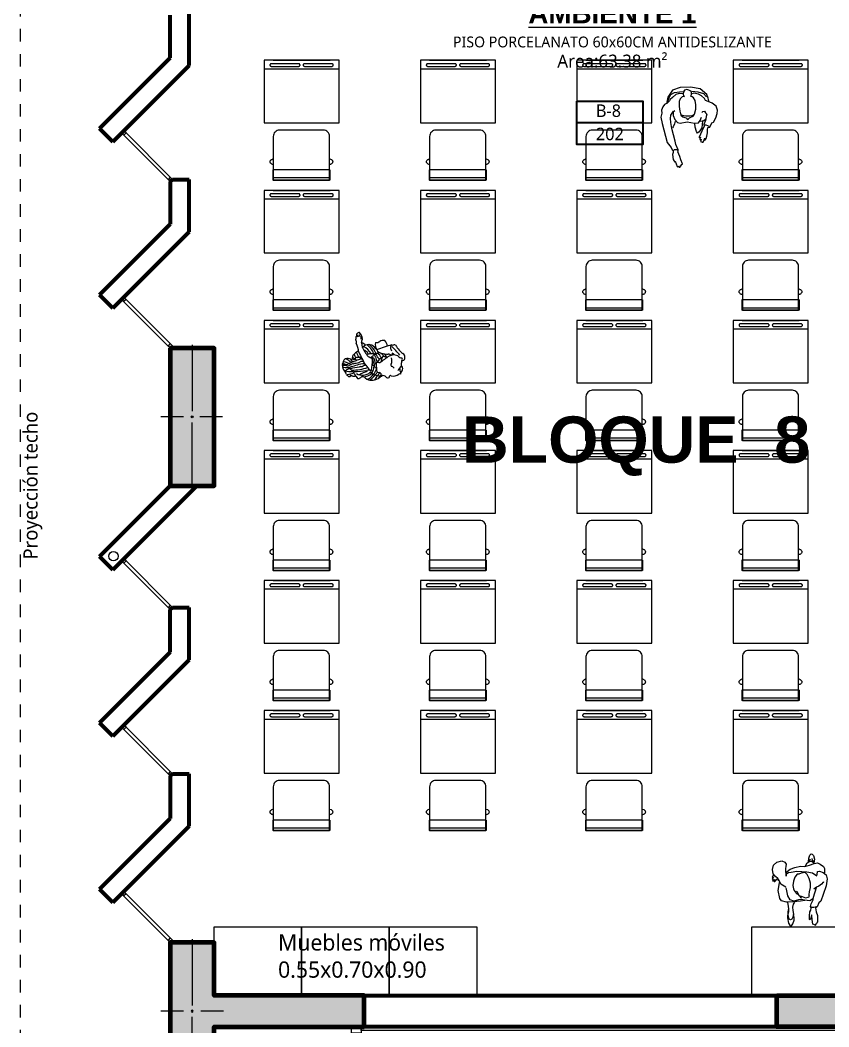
# Model space of a CAD drawing. Header units: metres. Extents: x 28 to 239, y -1 to 113.
# Drawn here: x 42.99 to 49.46, y 74.48 to 82.52 of the extents above; entities that cross this region are included whole.
import ezdxf
from ezdxf import colors
from ezdxf.entities.mleader import LeaderData, LeaderLine
from ezdxf.enums import TextEntityAlignment as Align
from ezdxf.math import Vec2, Vec3

# ---------------------------------------------------------------- set-up
doc = ezdxf.new("R2010")
doc.units = ezdxf.units.M
doc.linetypes.add('DASHED2', pattern=[0.375, 0.25, -0.125])
for name, color, linetype, lineweight in [('COLUMNAS 50', 32, 'Continuous', 70), ('Equipamiento SR', 23, 'Continuous', 0), ('GRAFO 0 BLANCO', 7, 'Continuous', 0), ('GRAFO 02', 7, 'Continuous', 20), ('GRAFO01', 7, 'Continuous', 0), ('I.S. CANALETAS', 12, 'Continuous', 0), ('letras sr', 7, 'Continuous', 5), ('MOBILIARIO_Pluma_Nº__41', 7, 'Continuous', 20), ('Muros el', 144, 'Continuous', 60), ('PERSONAS', 8, 'Continuous', 0), ('Structural - Bearing_Pen_No__20', 1, 'Continuous', 0), ('TEXTOS-SUBTITULO', 7, 'Continuous', 30), ('Vanos', 140, 'Continuous', 5)]:
    doc.layers.add(name, color=color, linetype=linetype, lineweight=lineweight)
doc.layers.add('MOBILIARIO_Pluma_Nº__61', color=7, linetype='Continuous', lineweight=20, true_color=0x6a6a6a)
doc.styles.add('Generales', font='trebuc.ttf', dxfattribs={"height": 0.1})
doc.styles.add('Santa Rosa 1 50', font='trebuc.ttf')
doc.styles.add('TURBO_BASS', font='swisseb.ttf')

# ---------------------------------------------------------------- blocks, each defined once
blk = doc.blocks.new('Picture 18')
at = {"layer": 'Equipamiento SR', "linetype": 'Continuous'}
for p, q in [((0.075, 0), (0, 0)), ((0, 0), (0, -0.05)), ((4.125, 0), (0.075, 0)), ((0.075, 0), (0.075, -0.03)), ((0.075, -0.05), (0.075, 0)), ((4.125, -0.03), (4.125, 0)), ((4.2, 0), (4.125, 0)), ((4.125, 0), (4.125, -0.05)), ((4.2, -0.05), (4.2, 0)), ((0, -0.05), (0.075, -0.05)), ((0.075, -0.03), (4.125, -0.03)), ((4.125, -0.05), (4.2, -0.05))]:
    blk.add_line(p, q, dxfattribs=at)
blk = doc.blocks.new('Columna 1.10 x0.30')
at = {"true_color": 0xc7c8ca}
h = blk.add_hatch(color=9, dxfattribs=at)
h.dxf.hatch_style = 1
h.paths.add_polyline_path([(-234.8493, 113.8066), (-235.9493, 113.8066), (-235.9493, 113.4566), (-234.8493, 113.4566)])
h.paths.add_polyline_path([(-235.3906, 113.6316, -1), (-235.408, 113.6316, -1)], flags=16)
at = {"layer": 'COLUMNAS 50', "color": 1, "linetype": 'Continuous', "lineweight": 5}
for p, q in [((-235.3993, 113.8732), (-235.3993, 113.6932)), ((-235.9743, 113.6316), (-235.4443, 113.6316)), ((-234.8243, 113.6316), (-235.3543, 113.6316)), ((-235.3993, 113.5616), (-235.3993, 113.3816))]:
    blk.add_line(p, q, dxfattribs=at)
at = {"layer": 'COLUMNAS 50', "linetype": 'Continuous'}
blk.add_lwpolyline([(-235.9493, 113.4566), (-234.8493, 113.4566), (-234.8493, 113.8066), (-235.9493, 113.8066)], close=True, dxfattribs=at)
at = {"layer": 'COLUMNAS 50', "color": 1, "linetype": 'Continuous', "lineweight": 5}
blk.add_circle((-235.3993, 113.6316), 0.00871, dxfattribs=at)
blk.add_point((-235.3993, 113.6316), dxfattribs=at)
blk = doc.blocks.new('Columna tipo T')
at = {"true_color": 0x939598}
h = blk.add_hatch(color=252, dxfattribs=at)
h.dxf.hatch_style = 1
h.paths.add_polyline_path([(-221.2597, 44.724), (-220.8347, 44.724), (-220.8347, 45.074), (-221.9347, 45.074), (-221.9347, 44.724), (-221.5097, 44.724), (-221.5097, 43.524), (-221.2597, 43.524)])
h.paths.add_polyline_path([(-221.3934, 44.899, -1), (-221.3759, 44.899, -1)], flags=16)
at = {"layer": 'COLUMNAS 50', "linetype": 'Continuous'}
blk.add_lwpolyline([(-221.2597, 43.524), (-221.5097, 43.524), (-221.5097, 44.724), (-221.9347, 44.724), (-221.9347, 45.074), (-220.8347, 45.074), (-220.8347, 44.724), (-221.2597, 44.724)], close=True, dxfattribs=at)
at = {"layer": 'Structural - Bearing_Pen_No__20', "linetype": 'Continuous'}
for p, q in [((-221.3847, 44.969), (-221.3847, 45.149)), ((-221.9597, 44.899), (-221.4297, 44.899)), ((-220.8097, 44.899), (-221.3397, 44.899)), ((-221.3847, 44.649), (-221.3847, 44.829))]:
    blk.add_line(p, q, dxfattribs=at)
blk.add_circle((-221.3847, 44.899), 0.00871, dxfattribs=at)
blk.add_point((-221.3847, 44.899), dxfattribs=at)
blk = doc.blocks.new('School Desk 2')
at = {"layer": 'Equipamiento SR', "linetype": 'Continuous'}
for p, q in [((-0.1265, 0.2428), (-0.129, 0.2394)), ((-0.1236, 0.2457), (-0.1265, 0.2428)), ((-0.1203, 0.2479), (-0.1236, 0.2457)), ((-0.1168, 0.2494), (-0.1203, 0.2479)), ((-0.113, 0.2502), (-0.1168, 0.2494)), ((-0.1092, 0.2502), (-0.113, 0.2502)), ((-0.1055, 0.2494), (-0.1092, 0.2502)), ((-0.1019, 0.2479), (-0.1055, 0.2494)), ((-0.0987, 0.2457), (-0.1019, 0.2479)), ((-0.0957, 0.2428), (-0.0987, 0.2457)), ((-0.0933, 0.2394), (-0.0957, 0.2428)), ((0.1995, 0.3017), (0.6995, 0.3017)), ((0.1995, -0.2983), (0.1995, 0.3017)), ((0.629, 0.3017), (0.629, -0.2983)), ((0.6507, 0.2435), (0.651, 0.2457)), ((0.6507, 0.2424), (0.6507, 0.2435)), ((0.6507, 0.027), (0.6507, 0.2424)), ((0.651, 0.2457), (0.6517, 0.2477)), ((0.6517, 0.2477), (0.6526, 0.2497)), ((0.6526, 0.2497), (0.6539, 0.2514)), ((0.6539, 0.2514), (0.6553, 0.2528)), ((0.6553, 0.2528), (0.657, 0.2539)), ((0.657, 0.2539), (0.6587, 0.2546)), ((0.6587, 0.2546), (0.6606, 0.255)), ((0.6606, 0.255), (0.6625, 0.255)), ((0.6625, 0.255), (0.6644, 0.2546)), ((0.6644, 0.2546), (0.6662, 0.2539)), ((0.6662, 0.2539), (0.6678, 0.2528)), ((0.6678, 0.2528), (0.6693, 0.2514)), ((0.6693, 0.2514), (0.6705, 0.2497)), ((0.6705, 0.2497), (0.6714, 0.2477)), ((0.6714, 0.2477), (0.6721, 0.2457)), ((0.6721, 0.2457), (0.6724, 0.2435)), ((0.6724, 0.2435), (0.6724, 0.2424)), ((0.6724, 0.2424), (0.6724, 0.027)), ((0.6995, 0.3017), (0.6995, -0.2983)), ((-0.241, 0.228), (-0.2591, 0.228)), ((-0.2591, 0.228), (-0.2591, -0.228)), ((-0.1767, 0.228), (-0.241, 0.228)), ((-0.241, 0.228), (-0.241, -0.228)), ((-0.1767, 0.228), (-0.1767, -0.228)), ((-0.1322, 0.2314), (-0.1327, 0.228)), ((-0.1309, 0.2356), (-0.1322, 0.2314)), ((-0.129, 0.2394), (-0.1309, 0.2356)), ((-0.0924, 0.2375), (-0.0933, 0.2394)), ((-0.0876, 0.228), (-0.0924, 0.2375)), ((0.6995, -0.2263), (0.6995, 0.2297)), ((0.6507, 0.0259), (0.6507, 0.027)), ((0.651, 0.0238), (0.6507, 0.0259)), ((0.6517, 0.0217), (0.651, 0.0238)), ((0.6526, 0.0198), (0.6517, 0.0217)), ((0.6539, 0.0181), (0.6526, 0.0198)), ((0.6553, 0.0166), (0.6539, 0.0181)), ((0.657, 0.0155), (0.6553, 0.0166)), ((0.6587, 0.0148), (0.657, 0.0155)), ((0.6606, 0.0144), (0.6587, 0.0148)), ((0.6625, 0.0144), (0.6606, 0.0144)), ((0.6644, 0.0148), (0.6625, 0.0144)), ((0.6662, 0.0155), (0.6644, 0.0148)), ((0.6678, 0.0166), (0.6662, 0.0155)), ((0.6693, 0.0181), (0.6678, 0.0166)), ((0.6705, 0.0198), (0.6693, 0.0181)), ((0.6714, 0.0217), (0.6705, 0.0198)), ((0.6721, 0.0238), (0.6714, 0.0217)), ((0.6724, 0.0259), (0.6721, 0.0238)), ((0.6724, 0.027), (0.6724, 0.0259)), ((0.6507, -0.0225), (0.651, -0.0203)), ((0.6507, -0.0236), (0.6507, -0.0225)), ((0.6507, -0.2389), (0.6507, -0.0236)), ((0.651, -0.0203), (0.6517, -0.0182)), ((0.6517, -0.0182), (0.6526, -0.0163)), ((0.6526, -0.0163), (0.6539, -0.0146)), ((0.6539, -0.0146), (0.6553, -0.0132)), ((0.6553, -0.0132), (0.657, -0.0121)), ((0.657, -0.0121), (0.6587, -0.0113)), ((0.6587, -0.0113), (0.6606, -0.0109)), ((0.6606, -0.0109), (0.6625, -0.0109)), ((0.6625, -0.0109), (0.6644, -0.0113)), ((0.6644, -0.0113), (0.6662, -0.0121)), ((0.6662, -0.0121), (0.6678, -0.0132)), ((0.6678, -0.0132), (0.6693, -0.0146)), ((0.6693, -0.0146), (0.6705, -0.0163)), ((0.6705, -0.0163), (0.6714, -0.0182)), ((0.6714, -0.0182), (0.6721, -0.0203)), ((0.6721, -0.0203), (0.6724, -0.0225)), ((0.6724, -0.0225), (0.6724, -0.0236)), ((0.6724, -0.0236), (0.6724, -0.2389)), ((-0.241, -0.228), (-0.2591, -0.228)), ((-0.1767, -0.228), (-0.241, -0.228)), ((-0.1327, -0.228), (-0.1322, -0.2314)), ((-0.1322, -0.2314), (-0.1309, -0.2356)), ((-0.1309, -0.2356), (-0.129, -0.2394)), ((-0.129, -0.2394), (-0.1265, -0.2428)), ((-0.0957, -0.2428), (-0.0933, -0.2394)), ((-0.0933, -0.2394), (-0.0924, -0.2375)), ((-0.0924, -0.2375), (-0.0876, -0.228)), ((0.6507, -0.24), (0.6507, -0.2389)), ((0.651, -0.2422), (0.6507, -0.24)), ((0.6724, -0.24), (0.6721, -0.2422)), ((0.6724, -0.2389), (0.6724, -0.24)), ((-0.1265, -0.2428), (-0.1236, -0.2457)), ((-0.1236, -0.2457), (-0.1203, -0.2479)), ((-0.1203, -0.2479), (-0.1168, -0.2494)), ((-0.1168, -0.2494), (-0.113, -0.2502)), ((-0.113, -0.2502), (-0.1092, -0.2502)), ((-0.1092, -0.2502), (-0.1055, -0.2494)), ((-0.1055, -0.2494), (-0.1019, -0.2479)), ((-0.1019, -0.2479), (-0.0987, -0.2457)), ((-0.0987, -0.2457), (-0.0957, -0.2428)), ((0.6995, -0.2983), (0.1995, -0.2983)), ((0.629, -0.2833), (0.6295, -0.2833)), ((0.6517, -0.2443), (0.651, -0.2422)), ((0.6526, -0.2462), (0.6517, -0.2443)), ((0.6539, -0.2479), (0.6526, -0.2462)), ((0.6553, -0.2493), (0.6539, -0.2479)), ((0.657, -0.2505), (0.6553, -0.2493)), ((0.6587, -0.2512), (0.657, -0.2505)), ((0.6606, -0.2516), (0.6587, -0.2512)), ((0.6625, -0.2516), (0.6606, -0.2516)), ((0.6644, -0.2512), (0.6625, -0.2516)), ((0.6662, -0.2505), (0.6644, -0.2512)), ((0.6678, -0.2493), (0.6662, -0.2505)), ((0.6693, -0.2479), (0.6678, -0.2493)), ((0.6705, -0.2462), (0.6693, -0.2479)), ((0.6714, -0.2443), (0.6705, -0.2462)), ((0.6721, -0.2422), (0.6714, -0.2443))]:
    blk.add_line(p, q, dxfattribs=at)
blk.add_lwpolyline([(-0.2591, 0.225), (0.0909, 0.225, -0.414214), (0.1409, 0.175), (0.1409, -0.175, -0.414214), (0.0909, -0.225), (-0.2591, -0.225), (-0.2591, 0.225)], format="xyb", dxfattribs=at)
blk = doc.blocks.new('A$C64873CB9')
at = {"layer": 'MOBILIARIO_Pluma_Nº__41', "linetype": 'Continuous', "lineweight": 0, "true_color": 0x000000}
h = blk.add_hatch(color=18, dxfattribs=at)
h.paths.add_polyline_path([(0.1, 1.2), (0.1, 1.2), (0.1, 1.2), (0.1, 1.2), (0.1, 1.2), (0.1, 1.1), (0.1, 1.1), (0.1, 1.1), (0, 1.1), (0, 1.1), (0, 1), (0, 1), (0, 0.9), (0, 0.8), (0, 0.8), (0.1, 0.7), (0.1, 0.7), (0.1, 0.7), (0.2, 0.7), (0.3, 0.7), (0.3, 0.7), (0.3, 0.8), (0.4, 0.8), (0.4, 0.8), (0.4, 0.9), (0.4, 0.9), (0.4, 1), (0.3, 1.1), (0.3, 1.1), (0.3, 1.1), (0.3, 1.1), (0.3, 1.1), (0.3, 1.1), (0.3, 1.1), (0.3, 1.1), (0.3, 1.1), (0.3, 1.1), (0.3, 1.1), (0.3, 1.1), (0.3, 1.1), (0.3, 1.1), (0.3, 1.1), (0.3, 1.1), (0.3, 1.1), (0.3, 1.1), (0.3, 1.1), (0.3, 1.1), (0.3, 1.1), (0.3, 1.1), (0.3, 1.1), (0.3, 1.1), (0.3, 1.1), (0.3, 1.1), (0.3, 1.1), (0.3, 1.1), (0.3, 1.1), (0.3, 1.1), (0.3, 1.1), (0.3, 1.1), (0.3, 1.2), (0.3, 1.2), (0.3, 1.2), (0.3, 1.2), (0.3, 1.2), (0.3, 1.2), (0.3, 1.2), (0.3, 1.2), (0.3, 1.2), (0.3, 1.3), (0.3, 1.3), (0.3, 1.3), (0.3, 1.3), (0.3, 1.3), (0.3, 1.3), (0.3, 1.3), (0.3, 1.3), (0.2, 1.3), (0.2, 1.4), (0.1, 1.3), (0.1, 1.3), (0.1, 1.3), (0.1, 1.3), (0.1, 1.2), (0.1, 1.2), (0.1, 1.2), (0.1, 1.2), (0.1, 1.2)])
h.paths.add_polyline_path([(0.1, 1.2), (0.1, 1.3), (0.1, 1.3), (0.1, 1.3), (0.1, 1.3), (0.2, 1.3), (0.2, 1.3), (0.2, 1.3), (0.2, 1.3), (0.2, 1.3), (0.2, 1.3), (0.2, 1.3), (0.2, 1.3), (0.2, 1.3), (0.2, 1.3), (0.2, 1.3), (0.2, 1.3), (0.3, 1.2), (0.3, 1.2), (0.2, 1.2), (0.2, 1.2), (0.2, 1.1), (0.2, 1.1), (0.2, 1.1), (0.2, 1.1), (0.2, 1.1), (0.2, 1.1), (0.2, 1.1), (0.2, 1.1), (0.2, 1), (0.2, 1), (0.2, 1.1), (0.2, 1.1), (0.1, 1.1), (0.1, 1.1), (0.1, 1.1), (0.1, 1.1), (0.1, 1.1), (0.1, 1.1), (0.1, 1.1), (0.1, 1.1), (0.1, 1.1), (0.1, 1.1), (0.2, 1.1), (0.1, 1.2)], flags=0)
for points in [[(0.1, 0), (0.1, 0), (0.1, 0), (0.1, 0), (0.1, 0), (0.1, 0), (0.2, 0), (0.2, 0), (0.2, 0), (0.2, 0.1), (0.2, 0.1), (0.2, 0.1), (0.2, 0.1), (0.2, 0.1), (0.2, 0.1), (0.2, 0.1), (0.2, 0.1), (0.2, 0.1), (0.2, 0.1), (0.2, 0.1), (0.2, 0.1), (0.2, 0.1), (0.2, 0.1), (0.1, 0.1), (0.1, 0.1), (0.1, 0.1), (0.1, 0.1), (0.1, 0.1), (0.1, 0.1), (0.1, 0.1), (0.1, 0.1), (0.1, 0.1), (0.1, 0.1), (0.1, 0.1), (0.1, 0.1), (0.1, 0.1)], [(0.2, 1.2), (0.2, 1.2), (0.2, 1.2), (0.2, 1.2)], [(0.2, 0.1), (0.2, 0.1), (0.2, 0), (0.2, 0), (0.2, 0), (0.2, 0), (0.2, 0), (0.3, 0), (0.3, 0.1), (0.2, 0.1), (0.2, 0.1), (0.2, 0.1), (0.2, 0.1), (0.2, 0.1), (0.2, 0.1), (0.2, 0.1), (0.2, 0.1), (0.2, 0.1), (0.2, 0.1), (0.2, 0.1), (0.2, 0.1), (0.2, 0.1), (0.2, 0.1), (0.2, 0.1), (0.2, 0.1), (0.2, 0.1), (0.2, 0.1), (0.2, 0.1), (0.2, 0.1), (0.2, 0.1), (0.2, 0.1), (0.2, 0.1), (0.2, 0.1), (0.2, 0.1), (0.2, 0.1), (0.2, 0.1), (0.2, 0.1)]]:
    blk.add_hatch(color=18, dxfattribs=at).paths.add_polyline_path(points)
at = {"layer": 'MOBILIARIO_Pluma_Nº__61', "linetype": 'Continuous', "lineweight": 0, "true_color": 0x353535}
for points in [[(0.1, 0.7), (0, 0.7), (0, 0.7), (0, 0.6), (0, 0.6), (0, 0.6), (0, 0.5), (0, 0.5), (0, 0.5), (0, 0.5), (0, 0.5), (0, 0.5), (0, 0.5), (0.1, 0.5), (0.1, 0.5), (0.1, 0.5), (0.1, 0.5), (0.1, 0.5), (0.2, 0.5), (0.2, 0.5), (0.2, 0.4), (0.2, 0.4), (0.2, 0.3), (0.2, 0.3), (0.2, 0.2), (0.2, 0.2), (0.2, 0.2), (0.2, 0.1), (0.2, 0.1), (0.2, 0.1), (0.2, 0.1), (0.2, 0.1), (0.2, 0.1), (0.2, 0.1), (0.2, 0.1), (0.2, 0.1), (0.2, 0.1), (0.2, 0.1), (0.2, 0.1), (0.2, 0.1), (0.2, 0.1), (0.2, 0.1), (0.2, 0.1), (0.2, 0.1), (0.2, 0.1), (0.2, 0.1), (0.2, 0.1), (0.2, 0.1), (0.2, 0.1), (0.2, 0.1), (0.2, 0.1), (0.2, 0.1), (0.2, 0.1), (0.2, 0.1), (0.2, 0.1), (0.2, 0.1), (0.2, 0.1), (0.2, 0.1), (0.2, 0.1), (0.3, 0.2), (0.3, 0.2), (0.3, 0.2), (0.3, 0.3), (0.3, 0.3), (0.3, 0.3), (0.3, 0.3), (0.3, 0.3), (0.3, 0.3), (0.2, 0.3), (0.2, 0.3), (0.2, 0.4), (0.2, 0.4), (0.2, 0.4), (0.2, 0.4), (0.2, 0.4), (0.2, 0.4), (0.2, 0.4), (0.2, 0.4), (0.2, 0.4), (0.2, 0.5), (0.3, 0.5), (0.3, 0.5), (0.3, 0.5), (0.3, 0.5), (0.3, 0.5), (0.3, 0.5), (0.3, 0.5), (0.3, 0.5), (0.3, 0.5), (0.3, 0.5), (0.3, 0.5), (0.3, 0.5), (0.4, 0.5), (0.4, 0.5), (0.4, 0.6), (0.3, 0.8), (0.3, 0.7), (0.3, 0.7), (0.2, 0.7), (0.1, 0.7), (0.1, 0.7)], [(0.2, 1.2), (0.2, 1.2), (0.2, 1.3), (0.2, 1.3), (0.2, 1.2), (0.2, 1.2), (0.2, 1.2), (0.2, 1.2), (0.1, 1.2), (0.1, 1.2), (0.2, 1.2), (0.2, 1.2), (0.2, 1.2)], [(0.1, 0.3), (0.1, 0.3), (0.1, 0.3), (0.1, 0.2), (0.1, 0.2), (0.1, 0.2), (0.1, 0.1), (0.1, 0.1), (0.1, 0.1), (0.1, 0.1), (0.1, 0.1), (0.1, 0.1), (0.1, 0.1), (0.1, 0.1), (0.1, 0.1), (0.1, 0.1), (0.1, 0.1), (0.2, 0.1), (0.2, 0.1), (0.2, 0.1), (0.2, 0.1), (0.2, 0.1), (0.2, 0.1), (0.2, 0.1), (0.2, 0.1), (0.2, 0.1), (0.2, 0.1), (0.2, 0.1), (0.2, 0.1), (0.2, 0.2), (0.2, 0.2), (0.2, 0.2), (0.2, 0.3), (0.2, 0.3), (0.1, 0.3), (0.1, 0.3)], [(0.2, 1.2), (0.2, 1.2), (0.2, 1.2), (0.2, 1.2), (0.2, 1.2), (0.2, 1.2), (0.2, 1.2)]]:
    blk.add_hatch(color=250, dxfattribs=at).paths.add_polyline_path(points)
at = {"layer": 'MOBILIARIO_Pluma_Nº__61', "linetype": 'Continuous', "lineweight": 0, "true_color": 0x1a1a1a}
for points in [[(0.1, 1.3), (0.1, 1.2), (0.1, 1.2), (0.2, 1.1), (0.1, 1.1), (0.1, 1.1), (0.1, 1.1), (0.1, 1.1), (0.1, 1.1), (0.1, 1.1), (0.1, 1.1), (0.1, 1.1), (0.1, 1.1), (0.1, 1.1), (0.1, 1.1), (0.1, 1.1), (0.1, 1.1), (0.2, 1.1), (0.2, 1.1), (0.2, 1), (0.2, 1), (0.2, 1.1), (0.2, 1.1), (0.2, 1.1), (0.2, 1.1), (0.2, 1.1), (0.2, 1.1), (0.2, 1.1), (0.2, 1.1), (0.2, 1.1), (0.2, 1.1), (0.2, 1.1), (0.2, 1.1), (0.2, 1.1), (0.2, 1.1), (0.2, 1.1), (0.2, 1.2), (0.2, 1.2), (0.3, 1.2), (0.3, 1.2), (0.2, 1.3), (0.2, 1.3), (0.2, 1.3), (0.2, 1.3), (0.2, 1.3), (0.2, 1.3), (0.2, 1.3), (0.2, 1.3), (0.2, 1.3), (0.2, 1.3), (0.2, 1.3), (0.2, 1.3), (0.2, 1.3), (0.2, 1.3), (0.2, 1.3), (0.1, 1.3), (0.1, 1.3), (0.1, 1.3)], [(0.1, 0.3), (0.1, 0.3), (0.2, 0.3), (0.2, 0.3), (0.2, 0.2), (0.2, 0.3), (0.2, 0.3), (0.2, 0.3), (0.2, 0.3), (0.2, 0.3), (0.2, 0.3), (0.2, 0.3), (0.2, 0.3), (0.2, 0.3), (0.2, 0.3), (0.2, 0.3), (0.2, 0.3), (0.2, 0.3), (0.2, 0.3), (0.2, 0.4), (0.2, 0.4), (0.2, 0.5), (0.2, 0.5), (0.1, 0.5), (0.1, 0.5), (0.1, 0.5), (0.1, 0.5), (0.1, 0.4), (0.1, 0.3), (0.1, 0.3)], [(0.3, 0.3), (0.3, 0.3), (0.3, 0.3), (0.3, 0.3), (0.3, 0.3), (0.3, 0.3), (0.3, 0.4), (0.3, 0.4), (0.3, 0.5), (0.2, 0.5), (0.2, 0.4), (0.2, 0.4), (0.2, 0.4), (0.2, 0.4), (0.2, 0.4), (0.2, 0.3), (0.2, 0.3), (0.3, 0.3)]]:
    blk.add_hatch(color=250, dxfattribs=at).paths.add_polyline_path(points)
blk = doc.blocks.new('A$C11437024')
at = {"layer": 'PERSONAS'}
blk.add_line((0.1298, 0.3846), (0.1446, 0.3866), dxfattribs=at)
for centre, radius, start, end in [((0.1523, 0.4569), 0.0324, 96.88199, 156.85997), ((0.157, 0.4372), 0.0525, 86.42353, 99.30151), ((0.1613, 0.4732), 0.0165, 345.65121, 93.63493), ((0.2534, 0.4365), 0.0487, 104.25408, 135.25028), ((0.2373, 0.4119), 0.0719, 57.52113, 86.67669), ((0.0829, 0.3976), 0.0214, 166.50478, 203.43431), ((-0.0429, 0.5508), 0.1816, 305.29183, 320.82745), ((0.8423, -0.2216), 0.971, 136.55282, 142.09102), ((-0.0114, 0.5425), 0.1525, 315.77249, 331.46096), ((0.1542, 0.383), 0.0245, 119.35537, 176.2752), ((0.1814, 0.4002), 0.0394, 166.53863, 195.54401), ((0.2998, 0.4039), 0.1569, 169.53385, 177.98598), ((0.0941, 0.4748), 0.0667, 320.57321, 338.20443), ((0.13, 0.4612), 0.0283, 336.60511, 6.33833), ((0.1698, 0.4584), 0.0131, 54.93735, 152.73516), ((0.1937, 0.5398), 0.0727, 256.93765, 271.97552), ((0.2238, 0.3665), 0.1044, 92.72712, 105.31678), ((0.2952, 0.5685), 0.124, 231.96768, 255.95977), ((0.2621, 0.3929), 0.0261, 126.86946, 182.28993), ((0.2276, 0.541), 0.0838, 277.78749, 305.26435), ((0.2816, 0.4637), 0.0106, 61.38242, 122.43702), ((0.3123, 0.47), 0.0258, 173.49692, 208.06545), ((0.2341, 0.4053), 0.0764, 356.09261, 43.51954), ((0.1081, 0.2441), 0.0993, 107.64475, 136.40368), ((0.0324, 0.3788), 0.0325, 350.03818, 18.43427), ((0.0857, 0.3935), 0.0294, 223.55475, 326.70203), ((0.6378, 0.58), 0.6095, 199.82741, 211.88918), ((0.1844, 0.3568), 0.0438, 148.63843, 184.96987), ((-0.0772, 0.3241), 0.22, 353.39992, 7.54712), ((0.1892, 0.2937), 0.0538, 115.3761, 149.76388), ((0.0338, 0.3444), 0.1187, 13.42057, 22.4311), ((0.74, 0.8514), 0.7609, 219.06081, 225.985), ((0.0273, 0.3544), 0.1393, 345.67844, 358.69711), ((0.197, 0.3311), 0.0592, 70.18923, 119.0618), ((0.2238, 0.3998), 0.0147, 242.75796, 326.84393), ((0.3018, 0.3376), 0.0227, 272.72712, 329.61948), ((0.1734, 0.3027), 0.1498, 330.76431, 9.00467), ((0.3204, 0.3956), 0.011, 156.00206, 231.66598), ((0.3146, 0.351), 0.0361, 70.63571, 91.55822), ((0.3409, 0.3406), 0.0243, 132.84027, 216.44119), ((0.4211, 0.3962), 0.1219, 215.07717, 230.57109), ((0.3076, 0.3731), 0.0224, 318.76013, 31.97167), ((0.1026, 0.3126), 0.0665, 180, 216.3547), ((0.0164, 0.2406), 0.0462, 0.38711, 44.99887), ((0.0693, 0.3244), 0.0837, 265.45178, 307.51835), ((0.2363, 0.1079), 0.1723, 119.73565, 151.20293), ((0.2065, 0.16), 0.1305, 131.35041, 155.64645), ((0.0812, 0.3039), 0.0603, 310.36445, 355.18055), ((0.1997, 0.2908), 0.0591, 177.34749, 221.18664), ((0.2115, 0.2544), 0.081, 127.15909, 151.10929), ((0.2189, 0.2358), 0.079, 121.15076, 157.44977), ((0.1743, 0.2402), 0.0224, 148.78096, 185.76971), ((0.1844, 0.2418), 0.0311, 121.42043, 160.82912), ((0.2097, 0.2815), 0.0621, 208.54996, 223.95909), ((0.175, 0.3228), 0.013, 192.99493, 281.1959), ((0.1803, 0.2384), 0.0179, 107.83554, 171.70222), ((0.1616, 0.2936), 0.026, 284.55992, 356.02994), ((0.1555, 0.3436), 0.0903, 282.41714, 312.93564), ((0.212, 0.3216), 0.0386, 197.82899, 244.58163), ((0.164, 0.1245), 0.186, 75.36974, 85.81519), ((0.2274, 0.2151), 0.0455, 102.67909, 170.87032), ((0.1851, 0.2177), 0.0699, 64.98555, 81.46945), ((0.2234, 0.2141), 0.0317, 101.79395, 142.45981), ((0.1933, 0.2879), 0.0242, 341.33283, 42.26526), ((0.2398, 0.2844), 0.0239, 190.30187, 217.97657), ((0.2169, 0.1348), 0.1103, 75.49549, 90), ((0.2224, 0.1602), 0.0994, 72.49034, 92.8985), ((0.2275, 0.2786), 0.011, 233.60756, 290.68123), ((0.1494, 0.7782), 0.5165, 279.13283, 286.0747), ((0.4224, 0.1477), 0.2011, 147.7455, 153.46509), ((0.2062, 0.3023), 0.0661, 314.309, 335.78951), ((0.2369, -0.004), 0.2594, 78.30789, 86.59364), ((0.2003, 0.0478), 0.2398, 61.08341, 72.54633), ((0.2658, 0.1424), 0.1102, 65.91455, 77.59288), ((0.2733, 0.2947), 0.023, 326.31775, 19.68381), ((0.2619, 0.2056), 0.0875, 48.53804, 67.89247), ((0.3631, 0.2683), 0.0762, 142.26895, 153.44173), ((0.261, 0.2066), 0.1045, 53.75844, 70.26207), ((0.2355, 0.1591), 0.1128, 10.14921, 48.12225), ((0.302, 0.2972), 0.0242, 29.42973, 60.83065), ((0.2706, 0.1648), 0.1035, 27.47181, 63.82986), ((0.2562, 0.1471), 0.1394, 37.53339, 62.83364), ((0.2765, 0.1587), 0.1399, 54.20908, 70.73343), ((0.3009, 0.211), 0.1006, 64.85213, 77.30117), ((0.2181, 0.2216), 0.1492, 15.56625, 32.62286), ((0.2994, 0.2367), 0.0675, 323.12855, 13.74992), ((0.347, 0.2514), 0.018, 4.20795, 34.87192), ((0.1172, 0.1358), 0.0361, 128.23226, 183.15622), ((0.1435, 0.1967), 0.0585, 163.00056, 213.75111), ((0.2112, 0.1152), 0.1348, 115.90548, 154.31026), ((0.1487, 0.1957), 0.0624, 210.32735, 237.42766), ((0.233, 0.1064), 0.1353, 125.19491, 160.77847), ((-0.2382, 0.6754), 0.6388, 303.21726, 307.21488), ((0.2239, 0.1204), 0.0985, 130.1736, 159.89973), ((0.0496, 0.3041), 0.1692, 305.63747, 320.35424), ((-0.0367, 0.2002), 0.1925, 2.30823, 11.31021), ((-0.3081, 0.021), 0.5, 18.65891, 21.96106), ((-1.7284, 2.9669), 3.4156, 303.49928, 305.35477), ((0.1327, 0.1859), 0.0617, 36.17068, 58.3696), ((-0.0047, 0.2794), 0.2025, 335.73006, 346.12956), ((0.2092, 0.201), 0.0342, 108.64388, 141.54472), ((0.267, -0.2702), 0.5082, 87.79329, 97.76473), ((0.2826, 0.1634), 0.057, 177.87323, 205.78624), ((0.3884, 0.1918), 0.1467, 185.70905, 209.86098), ((0.2864, 0.1691), 0.0402, 149.06859, 162.4735), ((-0.1349, 0.6478), 0.5996, 310.17764, 314.90105), ((0.2934, 0.1932), 0.041, 184.09498, 230.2534), ((0.1204, 0.1438), 0.1479, 1.02873, 6.9521), ((-0.2218, -0.0069), 0.5353, 9.48878, 23.35488), ((0.2255, 0.2231), 0.0627, 0, 13.42042), ((0.2855, 0.2125), 0.0252, 42.56555, 87.70952), ((0.3272, 0.2238), 0.0406, 183.19621, 213.61948), ((-0.355, 0.0229), 0.6725, 6.46259, 15.39371), ((0.4504, 0.2524), 0.1564, 197.40066, 222.50655), ((0.2368, 0.1571), 0.0989, 338.64216, 47.09877), ((0.3736, 0.1781), 0.0271, 138.24103, 209.2502), ((0.2981, 0.1096), 0.0758, 29.47727, 46.84032), ((0.0438, 0.0685), 0.0562, 124.50701, 141.24757), ((0.0458, 0.1107), 0.0463, 188.74665, 202.53952), ((0.2317, 0.3598), 0.3515, 229.4003, 231.48354), ((-0.6892, 1.3394), 1.4111, 299.7931, 300.96233), ((0.0188, 0.0476), 0.0377, 58.32399, 99.05739), ((0.0203, 0.1306), 0.0251, 255.67805, 303.64066), ((0.0596, -0.0259), 0.1276, 100.06775, 108.00321), ((0.03, 0.2437), 0.1242, 270, 279.52675), ((0.0563, 0.0638), 0.0322, 121.66702, 142.3042), ((0.0658, 0.0775), 0.0594, 101.04033, 119.14804), ((0.042, 0.1127), 0.0332, 263.99133, 293.50002), ((0.0693, 0.1462), 0.0182, 215.13311, 289.76878), ((0.0604, 0.068), 0.0152, 75.47025, 109.98207), ((0.0187, 0.2788), 0.2013, 283.06861, 289.93836), ((0.0958, 0.0973), 0.0378, 103.5697, 122.67658), ((0.0858, 0.1866), 0.0526, 271.2396, 299.60306), ((0.2265, -0.1447), 0.2724, 104.8302, 120.70826), ((0.2063, 0.1357), 0.0601, 198.59619, 236.38607), ((0.1304, 0.1782), 0.0823, 289.24666, 321.51503), ((0.163, 0.0631), 0.0247, 30.97156, 66.03871), ((0.1622, 0.1376), 0.0546, 283.71905, 318.88917), ((-0.0913, 0.0267), 0.3032, 16.47767, 22.0785), ((0.2638, 0.1191), 0.0647, 150.83823, 185.66309), ((0.2585, 0.1275), 0.0608, 194.03455, 205.03423), ((0.2151, 0.1118), 0.0155, 220.59775, 288.47613), ((0.372, 0.0401), 0.1696, 160.52032, 168.72493), ((0.2743, 0.1615), 0.0678, 187.57432, 205.91271), ((0.3268, 0.1734), 0.1209, 200.06921, 209.3302), ((0.2058, 0.0848), 0.0287, 296.44101, 6.49092), ((0.4569, 0.0798), 0.2379, 171.69535, 182.11909), ((0.2007, 0.0934), 0.0293, 22.3771, 44.99641), ((0.3023, 0.1236), 0.0768, 194.321, 207.06516), ((0.1302, 0.0728), 0.1207, 12.48476, 33.04014), ((0.1806, 0.0446), 0.0691, 20.7924, 39.58461), ((0.2061, 0.0732), 0.0492, 16.10552, 31.50107), ((0.298, 0.1005), 0.0467, 196.98882, 213.4079), ((0.4866, 0.1879), 0.2358, 197.03576, 202.62392), ((0.3655, 0.2034), 0.1128, 210.37599, 215.97445), ((0.2052, 0.0612), 0.0732, 10.70345, 29.40412), ((1.52, 0.5006), 1.2977, 196.26079, 199.45251), ((0.4559, -0.0409), 0.1933, 122.77194, 150.58263), ((0.1477, 0.0531), 0.1708, 351.0691, 12.73611), ((0.2234, 0.0324), 0.1218, 7.80911, 34.12385), ((0.3844, 0.0545), 0.0425, 139.13134, 158.89399), ((0.355, 0.1175), 0.00556, 132.60252, 204.77637), ((0.2842, 0.0978), 0.068, 352.64721, 14.85667), ((0.2798, 0.2142), 0.1169, 307.64606, 316.71961), ((0.7418, 0.1238), 0.3917, 185.08128, 186.34055), ((0.3377, 0.064), 0.0222, 356.09929, 47.97541), ((0.352, 0.1397), 0.0141, 336.57013, 31.05845), ((0.1979, 0.0999), 0.0277, 240.25651, 286.05871), ((0.2101, 0.0487), 0.025, 71.61917, 100.4909), ((0.2844, 0.0451), 0.0673, 165.39794, 202.61086), ((0.2118, 0.0664), 0.00868, 330.46809, 43.78274), ((0.3001, 0.0083), 0.0785, 145.14117, 171.95132), ((0.2509, 0.0376), 0.034, 212.7367, 275.98381), ((0.2356, 0.056), 0.00283, 269.5031, 352.87587), ((0.1206, 0.0968), 0.1248, 340.73167, 349.30058), ((0.2651, 0.0808), 0.0231, 210.25331, 223.47959), ((0.2936, 0.0212), 0.0456, 165.96545, 192.05928), ((0.1663, 0.0054), 0.1013, 28.78209, 35.90631), ((0.2634, 0.0171), 0.0153, 200.85207, 240.47989), ((0.2702, 0.0276), 0.0212, 139.40225, 167.47339), ((0.2209, 0.0513), 0.0346, 343.50615, 3.64224), ((0.2544, -0.0272), 0.0311, 61.16001, 90), ((0.2915, 0.0682), 0.0389, 201.03511, 208.50971), ((0.244, 0.0322), 0.0219, 33.45179, 52.59118), ((0.2219, 0.0456), 0.0472, 21.70308, 38.15374), ((0.2042, 0.0217), 0.0623, 359.94179, 21.29493), ((0.3481, 0.124), 0.1024, 216.4658, 222.10598), ((0.7762, 0.0803), 0.5131, 186.56584, 189.00134), ((0.253, 0.1079), 0.1091, 278.66844, 319.37524), ((0.215, 0.0358), 0.0603, 1.99035, 18.82252), ((1.3012, 0.1295), 1.03, 185.10136, 187.11394), ((0.287, 0.0788), 0.0107, 201.79893, 233.33131), ((0.2431, 0.0448), 0.0453, 359.86649, 34.11114), ((0.1394, 0.0185), 0.1513, 354.97232, 9.9377), ((0.5592, 0.1975), 0.2955, 208.15321, 213.76798), ((0.2976, 0.0234), 0.0188, 345.40072, 31.69822), ((0.3652, 0.0016), 0.0459, 113.40814, 129.80398), ((0.2348, 0.134), 0.144, 321.1686, 330.25464)]:
    blk.add_arc(centre, radius, start, end, dxfattribs=at)
at = {"layer": 'PERSONAS', "xscale": 0.002, "yscale": 0.002, "zscale": 0.002}
blk.add_blockref('A$C64873CB9', (0.1515, 0.3119), dxfattribs=at)
blk = doc.blocks.new('A$C0C99268F')
at = {"color": 0, "linetype": 'ByBlock'}
for points in [[(0.2019, 0.3292), (0.1927, 0.3357), (0.1914, 0.3487), (0.2045, 0.3565), (0.2149, 0.3669), (0.2344, 0.3617), (0.2513, 0.3591), (0.2644, 0.3578), (0.2982, 0.3435), (0.3113, 0.3474), (0.3516, 0.3279), (0.3972, 0.3058), (0.4037, 0.3071), (0.3972, 0.3188), (0.4128, 0.311), (0.4193, 0.3136), (0.4154, 0.3227), (0.4324, 0.3162), (0.4363, 0.3227), (0.4337, 0.3292), (0.4389, 0.3305), (0.4376, 0.3396), (0.4076, 0.3513), (0.4219, 0.35), (0.418, 0.3565), (0.4089, 0.363), (0.3907, 0.3669), (0.3633, 0.3747), (0.3399, 0.3747), (0.3217, 0.3773), (0.3178, 0.3917), (0.2839, 0.4073), (0.2787, 0.4203), (0.2435, 0.4398), (0.2097, 0.4515), (0.1836, 0.4528), (0.1498, 0.4424), (0.1263, 0.4099), (0.1146, 0.38), (0.1042, 0.3578), (0.0886, 0.3487), (0.0677, 0.3266), (0.056, 0.3019), (0.0469, 0.2654), (0.0508, 0.2498)], [(0.1185, 0.3865), (0.086, 0.38), (0.0573, 0.3669), (0.0117, 0.3149), (0, 0.2381), (0.0026, 0.1561), (0.0234, 0.095), (0.0794, 0.0573), (0.1328, 0.0468)], [(0.0313, 0.2472), (0.0365, 0.2967), (0.0482, 0.3422), (0.0768, 0.3643)], [(0.0521, 0.1783), (0.0495, 0.1483), (0.0586, 0.1197), (0.0807, 0.0924), (0.0964, 0.0742), (0.1081, 0.0703), (0.1276, 0.0507), (0.1367, 0.0299), (0.1563, 0.0156), (0.1836, 0.0065), (0.2071, 0.0078), (0.2396, 0), (0.2891, 0.0117), (0.4415, 0.052), (0.4819, 0.082), (0.5001, 0.0911), (0.5066, 0.0989), (0.5196, 0.1002), (0.5366, 0.0924), (0.5769, 0.1002), (0.5978, 0.1119), (0.5899, 0.1145), (0.6329, 0.1301), (0.6342, 0.1353), (0.629, 0.1379), (0.6381, 0.1457), (0.6381, 0.1561), (0.6277, 0.1561), (0.6277, 0.164), (0.6186, 0.164), (0.6121, 0.1731), (0.5782, 0.1613), (0.5522, 0.1535), (0.5157, 0.1353), (0.5105, 0.1379), (0.5001, 0.1392), (0.4571, 0.1197), (0.4311, 0.1158), (0.3282, 0.0885), (0.2813, 0.0807), (0.25, 0.0768), (0.2214, 0.0794), (0.2058, 0.0898), (0.1914, 0.1015), (0.1875, 0.1119), (0.1993, 0.1002), (0.224, 0.1002), (0.2579, 0.1119), (0.2813, 0.1327), (0.2852, 0.1548), (0.2748, 0.2108), (0.2865, 0.2693), (0.2839, 0.3006), (0.2644, 0.3149), (0.2383, 0.3266)], [(0.2709, 0.3149), (0.2644, 0.3448), (0.2553, 0.3578)], [(0.2696, 0.3331), (0.323, 0.3279), (0.3568, 0.3071), (0.3659, 0.2941), (0.3542, 0.285), (0.3178, 0.2746), (0.2904, 0.2733)], [(0.2995, 0.3474), (0.2995, 0.3604), (0.3047, 0.3747), (0.3099, 0.3852)], [(0.2201, 0.2641), (0.2279, 0.2485), (0.2318, 0.2316), (0.2305, 0.2173), (0.2305, 0.1991), (0.2266, 0.1835), (0.2214, 0.1666), (0.211, 0.1627)], [(0.1133, 0.0573), (0.0833, 0.0677), (0.0586, 0.0794), (0.0404, 0.1106), (0.0365, 0.1509), (0.0326, 0.1809)], [(0.2709, 0.1158), (0.293, 0.1106), (0.3152, 0.0989), (0.323, 0.0924)], [(0.5053, 0.1015), (0.4962, 0.1106), (0.4975, 0.1288), (0.5027, 0.1327)]]:
    blk.add_lwpolyline(points, dxfattribs=at)
blk.add_lwpolyline([(0.2579, 0.2147), (0.2513, 0.2212), (0.2435, 0.229), (0.2383, 0.2394), (0.2318, 0.2602), (0.2136, 0.2693), (0.1745, 0.2798), (0.1406, 0.2798), (0.1055, 0.2759), (0.0846, 0.2615), (0.0755, 0.2498), (0.0729, 0.2394), (0.069, 0.242), (0.0534, 0.2459), (0.0417, 0.2446), (0.03, 0.2394), (0.0221, 0.2238), (0.0169, 0.2082), (0.0234, 0.1887), (0.0365, 0.1809), (0.0547, 0.1796), (0.0677, 0.1809), (0.0729, 0.1887), (0.0768, 0.1718), (0.0912, 0.1561), (0.112, 0.1483), (0.1537, 0.147), (0.1914, 0.1535), (0.2227, 0.1613), (0.2357, 0.1757), (0.2422, 0.1913), (0.2435, 0.2043), (0.2513, 0.2082)], close=True, dxfattribs=at)
blk = doc.blocks.new('A$C7148350E')
at = {"rotation": 270}
blk.add_blockref('A$C0C99268F', (0, 0.6381), dxfattribs=at)
blk = doc.blocks.new('A$C0FE24BB8')
at = {"color": 0, "linetype": 'ByBlock'}
for points in [[(0.266, 0.1069), (0.2416, 0.069), (0.2117, 0.0541), (0.1968, 0.0432), (0.1818, 0.0242), (0.1601, 0.008), (0.1249, 0.0025), (0.0896, 0.0107), (0.0665, 0.0351), (0.0543, 0.0758), (0.0665, 0.0988), (0.0814, 0.111), (0.1018, 0.1069), (0.1181, 0.1042), (0.1411, 0.1056), (0.1778, 0.1097), (0.1601, 0.1137), (0.1479, 0.1286), (0.1452, 0.1503), (0.1384, 0.1964), (0.1425, 0.2751), (0.152, 0.3212), (0.1751, 0.3551), (0.1642, 0.3591), (0.1398, 0.3605), (0.1371, 0.3781), (0.1493, 0.4066), (0.1683, 0.4296), (0.2008, 0.4391), (0.2565, 0.4296), (0.3243, 0.4066), (0.3786, 0.389), (0.3922, 0.3713), (0.4234, 0.3578), (0.4316, 0.3442), (0.4628, 0.3496), (0.4913, 0.3605), (0.5293, 0.3619), (0.5469, 0.3605), (0.5496, 0.3564), (0.5578, 0.3537), (0.5618, 0.3456), (0.5686, 0.3442), (0.5713, 0.3388), (0.5659, 0.3361), (0.5618, 0.3252), (0.5238, 0.3198), (0.4913, 0.3171), (0.4872, 0.313), (0.5143, 0.3076), (0.5279, 0.3035), (0.5238, 0.2981), (0.4953, 0.2968), (0.4628, 0.3008), (0.4505, 0.309), (0.4329, 0.3117), (0.4275, 0.3103), (0.4193, 0.3049), (0.4003, 0.3117), (0.3678, 0.3266), (0.3461, 0.3293), (0.2687, 0.3524)], [(0.1506, 0.1042), (0.1235, 0.1422), (0.1086, 0.1802), (0.0991, 0.2263), (0.1004, 0.2588), (0.0909, 0.2981), (0.0774, 0.3334), (0.0719, 0.3619), (0.0828, 0.3835), (0.1004, 0.408), (0.1181, 0.4174), (0.1506, 0.4161)], [(0.228, 0.4134), (0.2253, 0.4066), (0.2416, 0.393), (0.2592, 0.3713), (0.2673, 0.3524), (0.2809, 0.332)], [(0.0624, 0.2886), (0.0339, 0.2927), (0.0109, 0.3008), (0, 0.3117), (0.0027, 0.3185), (0.0136, 0.3293), (0.0421, 0.3361), (0.0719, 0.332)], [(0.0665, 0.3307), (0.0502, 0.3225), (0.038, 0.3198)], [(0.0964, 0.2656), (0.0719, 0.2778), (0.057, 0.3008), (0.0584, 0.3171), (0.0733, 0.3334)], [(0.3556, 0.3266), (0.3678, 0.3144), (0.3746, 0.2995), (0.3705, 0.2574), (0.3651, 0.2344), (0.3678, 0.21), (0.3786, 0.172), (0.3678, 0.1422), (0.3366, 0.1246), (0.3094, 0.1178), (0.2809, 0.1124), (0.2714, 0.1097)], [(0.4221, 0.3537), (0.4275, 0.3307), (0.4275, 0.3171), (0.4221, 0.3117)], [(0.0584, 0.2941), (0.0516, 0.3008), (0.0394, 0.3049)], [(0.3732, 0.2602), (0.3786, 0.2263), (0.3827, 0.1666), (0.3868, 0.1137), (0.3746, 0.073), (0.3556, 0.0595), (0.2918, 0.0459), (0.2483, 0.0541), (0.2293, 0.0581)], [(0.3026, 0.1862), (0.3129, 0.1903), (0.3201, 0.1995), (0.3258, 0.2088)], [(0.337, 0.218), (0.3373, 0.219), (0.3486, 0.2255), (0.3501, 0.2303), (0.3461, 0.2344), (0.3424, 0.2364)], [(0.3854, 0.1761), (0.4031, 0.1666), (0.4248, 0.1612), (0.4533, 0.1639), (0.4818, 0.168), (0.5062, 0.1639), (0.5225, 0.1558), (0.5265, 0.1463), (0.5225, 0.1354), (0.5048, 0.1286), (0.4804, 0.1273), (0.46, 0.1327), (0.441, 0.1327), (0.418, 0.1286), (0.3895, 0.1232)], [(0.4356, 0.13), (0.4628, 0.1246), (0.5103, 0.1219), (0.5537, 0.13), (0.574, 0.1436), (0.574, 0.1544), (0.5578, 0.1652), (0.5306, 0.1734), (0.5048, 0.1734), (0.4845, 0.1693)], [(0.1694, 0.0136), (0.1836, 0), (0.1895, 0.0024), (0.1859, 0.01), (0.1989, 0), (0.2042, 0.0029), (0.2013, 0.0094), (0.2137, 0.0006), (0.219, 0.0035), (0.2042, 0.0218), (0.2201, 0.0136), (0.2201, 0.0189), (0.1965, 0.0407)], [(0.2013, 0.0466), (0.2089, 0.0448), (0.2107, 0.0483), (0.2078, 0.0513)]]:
    blk.add_lwpolyline(points, dxfattribs=at)
blk.add_lwpolyline([(0.2972, 0.1964), (0.3338, 0.2127), (0.342, 0.2398), (0.3501, 0.2642), (0.3461, 0.2873), (0.342, 0.2968), (0.3338, 0.2954), (0.3243, 0.2941), (0.304, 0.2968), (0.2687, 0.3049), (0.2348, 0.3063), (0.1981, 0.2954), (0.1642, 0.2791), (0.1479, 0.2615), (0.1533, 0.2303), (0.1628, 0.2127), (0.1615, 0.1978), (0.1873, 0.1802), (0.2171, 0.168), (0.2538, 0.1652), (0.2782, 0.1693), (0.2931, 0.1747), (0.3026, 0.1829), (0.3013, 0.1897)], close=True, dxfattribs=at)
blk = doc.blocks.new('A$C313A4E3A')
at = {"rotation": 270}
blk.add_blockref('A$C0FE24BB8', (0, 0.574), dxfattribs=at)
blk = doc.blocks.new('A$C7C4655C2')
at = {"true_color": 0x939598}
h = blk.add_hatch(color=252, dxfattribs=at)
h.dxf.hatch_style = 1
h.paths.add_polyline_path([(1.9, 0.45), (1.9, 0.025), (2.25, 0.025), (2.25, 1.125), (1.9, 1.125), (1.9, 0.7), (0, 0.7), (0, 0.45)])
edge = h.paths.add_edge_path(flags=16)
edge.add_arc((2.075, 0.575), 0.00871, 0, 360)
at = {"layer": 'COLUMNAS 50', "linetype": 'Continuous'}
for p, q in [((1.9, 0.7), (1.9, 1.125)), ((1.9, 0.025), (1.9, 0.45))]:
    blk.add_line(p, q, dxfattribs=at)
blk.add_lwpolyline([(0, 0.7), (1.9, 0.7), (1.9, 1.125), (2.25, 1.125), (2.25, 0.025), (1.9, 0.025), (1.9, 0.45), (0, 0.45)], close=True, dxfattribs=at)
at = {"layer": 'Structural - Bearing_Pen_No__20', "linetype": 'Continuous'}
for p, q in [((2.075, 1.15), (2.075, 0.62)), ((1.825, 0.575), (2.005, 0.575)), ((2.145, 0.575), (2.325, 0.575)), ((2.075, 0), (2.075, 0.53))]:
    blk.add_line(p, q, dxfattribs=at)
blk.add_circle((2.075, 0.575), 0.00871, dxfattribs=at)
blk.add_point((2.075, 0.575), dxfattribs=at)

msp = doc.modelspace()

# ---------------------------------------------------------------- linework, layer by layer
at = {"layer": 'Equipamiento SR'}
for points in [[(44.541, 74.727), (44.541, 75.277), (45.241, 75.277), (45.241, 74.727), (44.541, 74.727)], [(45.241, 74.727), (45.241, 75.277), (45.941, 75.277), (45.941, 74.727), (45.241, 74.727)], [(45.941, 74.727), (45.941, 75.277), (46.641, 75.277), (46.641, 74.727), (45.941, 74.727)], [(48.841, 74.727), (48.841, 75.277), (49.541, 75.277), (49.541, 74.727), (48.841, 74.727)]]:
    msp.add_lwpolyline(points, dxfattribs=at)
at = {"layer": 'GRAFO 0 BLANCO', "color": 1, "lineweight": 30}
msp.add_lwpolyline([(47.441, 81.8759), (47.9682, 81.8759), (47.9682, 81.528), (47.441, 81.528)], close=True, dxfattribs=at)
msp.add_lwpolyline([(47.9682, 81.702), (47.441, 81.702)], dxfattribs=at)
at = {"layer": 'GRAFO01', "color": 251, "linetype": 'DASHED2', "lineweight": 9, "ltscale": 0.4}
msp.add_line((42.991, 84.252), (42.991, 64.952), dxfattribs=at)
at = {"layer": 'I.S. CANALETAS'}
msp.add_circle((43.7366, 78.238), 0.0375, dxfattribs=at)
at = {"layer": 'Muros el', "ltscale": 0.05}
for p, q in [((44.191, 81.232), (44.2087, 81.2497)), ((44.2087, 81.2497), (44.341, 81.2497)), ((44.341, 80.8298), (44.341, 81.2497)), ((44.191, 77.812), (44.2087, 77.8297)), ((44.2087, 77.8297), (44.341, 77.8297)), ((44.191, 76.482), (44.2087, 76.4997)), ((44.2087, 76.4997), (44.341, 76.4997)), ((44.341, 76.0798), (44.341, 76.4997))]:
    msp.add_line(p, q, dxfattribs=at)
for points in [[(44.191, 82.2219), (44.191, 82.562)], [(44.341, 82.392), (44.341, 82.5797)], [(44.341, 82.1598), (44.341, 82.392)], [(44.191, 82.2219), (43.6253, 81.6562)], [(43.7314, 81.5502), (44.341, 82.1598)], [(43.6253, 81.6562), (43.7314, 81.5502)], [(44.191, 81.232), (44.191, 80.8919)], [(44.191, 80.8919), (43.6253, 80.3262)], [(43.7314, 80.2202), (44.341, 80.8298)], [(43.6253, 80.3262), (43.7314, 80.2202)], [(44.191, 78.802), (43.6253, 78.2363)], [(43.7314, 78.1302), (44.4031, 78.802)], [(43.6253, 78.2363), (43.7314, 78.1302)], [(44.191, 77.4719), (44.191, 77.812)], [(44.341, 77.4098), (44.341, 77.8297)], [(44.191, 77.4719), (43.6253, 76.9062)], [(43.7314, 76.8002), (44.341, 77.4098)], [(43.6253, 76.9062), (43.7314, 76.8002)], [(44.191, 76.482), (44.191, 76.1419)], [(44.191, 76.1419), (43.6253, 75.5762)], [(43.7314, 75.4702), (44.341, 76.0798)], [(43.6253, 75.5762), (43.7314, 75.4702)]]:
    msp.add_lwpolyline(points, dxfattribs=at)
msp.add_lwpolyline([(45.741, 74.727), (49.041, 74.727), (49.041, 74.477), (45.741, 74.477)], close=True, dxfattribs=at)
at = {"layer": 'Vanos', "color": 7, "linetype": 'Continuous'}
for p, q in [((43.8198, 81.6386), (43.8021, 81.6209)), ((44.191, 81.232), (43.8021, 81.6209)), ((43.8021, 81.6209), (43.8198, 81.6032)), ((43.8374, 81.6209), (43.8198, 81.6386)), ((43.8374, 81.6209), (43.8198, 81.6032)), ((44.191, 81.2673), (43.8374, 81.6209)), ((44.191, 81.2673), (44.1733, 81.2497)), ((44.2087, 81.2497), (44.191, 81.2673)), ((44.1733, 81.2497), (44.191, 81.232)), ((43.8198, 80.3085), (43.8021, 80.2909)), ((43.8374, 80.2909), (43.8198, 80.3085)), ((44.191, 79.902), (43.8021, 80.2909)), ((43.8021, 80.2909), (43.8198, 80.2732)), ((43.8374, 80.2909), (43.8198, 80.2732)), ((44.191, 79.9373), (43.8374, 80.2909)), ((44.191, 79.9373), (44.1733, 79.9196)), ((44.1733, 79.9196), (44.191, 79.902)), ((44.2087, 79.9196), (44.191, 79.9373)), ((44.2087, 79.9196), (44.191, 79.902)), ((43.8198, 78.2186), (43.8021, 78.2009)), ((43.8374, 78.2009), (43.8198, 78.2186)), ((44.191, 77.812), (43.8021, 78.2009)), ((43.8021, 78.2009), (43.8198, 78.1832)), ((43.8374, 78.2009), (43.8198, 78.1832)), ((44.191, 77.8474), (43.8374, 78.2009)), ((44.191, 77.8474), (44.1733, 77.8297)), ((44.1733, 77.8297), (44.191, 77.812)), ((44.2087, 77.8297), (44.191, 77.8474)), ((43.8198, 76.8886), (43.8021, 76.8709)), ((44.191, 76.482), (43.8021, 76.8709)), ((43.8021, 76.8709), (43.8198, 76.8532)), ((43.8374, 76.8709), (43.8198, 76.8886)), ((43.8374, 76.8709), (43.8198, 76.8532)), ((44.191, 76.5173), (43.8374, 76.8709)), ((44.191, 76.5173), (44.1733, 76.4997)), ((44.2087, 76.4997), (44.191, 76.5173)), ((44.1733, 76.4997), (44.191, 76.482)), ((43.8198, 75.5585), (43.8021, 75.5409)), ((43.8374, 75.5409), (43.8198, 75.5585)), ((44.191, 75.152), (43.8021, 75.5409)), ((43.8021, 75.5409), (43.8198, 75.5232)), ((43.8374, 75.5409), (43.8198, 75.5232)), ((44.191, 75.1873), (43.8374, 75.5409)), ((44.191, 75.1873), (44.1733, 75.1696)), ((44.1733, 75.1696), (44.191, 75.152)), ((44.2087, 75.1696), (44.191, 75.1873)), ((44.2087, 75.1696), (44.191, 75.152))]:
    msp.add_line(p, q, dxfattribs=at)

# ---------------------------------------------------------------- block references
at = {"layer": 'COLUMNAS 50', "rotation": 270}
msp.add_blockref('Columna 1.10 x0.30', (-69.2656, -156.0474), dxfattribs=at)
at = {"layer": 'COLUMNAS 50', "color": 9, "true_color": 0xc7c8ca, "xscale": -1, "rotation": 90}
msp.add_blockref('Columna tipo T', (89.265, -146.7827), dxfattribs=at)
at = {"layer": 'COLUMNAS 50', "color": 9, "true_color": 0xc7c8ca}
msp.add_blockref('A$C7C4655C2', (49.041, 74.027), dxfattribs=at)
at = {"layer": 'Equipamiento SR', "linetype": 'Continuous', "xscale": -1, "rotation": 270.0000002109135}
for p in [(45.2393, 81.5024), (46.4893, 81.5024), (47.7393, 81.5024), (48.9893, 81.5024), (45.2393, 80.463), (46.4893, 80.463), (47.7393, 80.463), (48.9893, 80.463), (45.2393, 79.4236), (46.4893, 79.4236), (47.7393, 79.4236), (48.9893, 79.4236), (45.2393, 78.3842), (46.4893, 78.3842), (47.7393, 78.3842), (48.9893, 78.3842), (45.2393, 77.3448), (46.4893, 77.3448), (47.7393, 77.3448), (48.9893, 77.3448), (45.2393, 76.3053), (46.4893, 76.3053), (47.7393, 76.3053), (48.9893, 76.3053)]:
    msp.add_blockref('School Desk 2', p, dxfattribs=at)
at = {"layer": 'Equipamiento SR', "linetype": 'Continuous', "xscale": -1}
msp.add_blockref('Picture 18', (49.841, 74.477), dxfattribs=at)
at = {"layer": 'GRAFO 02', "rotation": 262.6262318094812}
msp.add_blockref('A$C11437024', (45.6009, 80.0391), dxfattribs=at)
at = {"layer": 'PERSONAS'}
for name, p in [('A$C7148350E', (48.1122, 81.3477)), ('A$C313A4E3A', (49.0038, 75.2855))]:
    msp.add_blockref(name, p, dxfattribs=at)

# ---------------------------------------------------------------- texts
at = {"layer": 'letras sr', "attachment_point": 1, "style": 'Santa Rosa 1 50'}
for s, width, insert, char_height in [('\\pxqc;{\\fSwis721 Ex BT|b1|i0|c0|p34;\\LCIENCIA TECNOLOGÍA Y AMBIENTE 1\\P\\fTrebuchet MS|b0|i0|c0|p34;\\H0.54545x;\\lPISO PORCELANATO 60x60CM ANTIDESLIZANTE\\P\\H1.1917x;Area:63.38 m²}', 3.443884, (46.0034, 82.9211), 0.15884), ('B-8', 0.552798, (47.5935, 81.8489), 0.1), ('202', 0.552798, (47.5935, 81.6633), 0.1)]:
    msp.add_mtext_dynamic_manual_height_columns(s, width=width, gutter_width=1, heights=[0], dxfattribs=dict(at, insert=insert, char_height=char_height))
at = {"layer": 'letras sr', "insert": (43.0171, 78.2116), "char_height": 0.13, "attachment_point": 1, "rotation": 90, "style": 'Generales'}
msp.add_mtext('{\\H0.86957x;Proyección techo} ', dxfattribs=at)
at = {"layer": 'letras sr', "insert": (45.0531, 75.2166), "char_height": 0.13, "attachment_point": 1, "style": 'Generales'}
msp.add_mtext('\\pxql;Muebles móviles\\P0.55x0.70x0.90', dxfattribs=at)
at = {"layer": 'TEXTOS-SUBTITULO', "style": 'TURBO_BASS'}
msp.add_text('BLOQUE  8', height=0.36967, dxfattribs=at).set_placement((47.915, 78.9856, 0), align=Align.CENTER)

# ---------------------------------------------------------------- leaders
at = {"layer": 'letras sr'}
ml = msp.add_multileader_mtext('Standard', dxfattribs=at)
ml.set_content('Pizarra acrílica\\P4.20m x 1.20 m', color=256, style='Generales')
ml.set_leader_properties()
ml.build(insert=Vec2(0, 0))
ml.multileader.update_dxf_attribs({"text_right_attachment_type": 6, "dogleg_length": 0.36, "arrow_head_size": 0.18})
ctx = ml.context
ctx.base_point, ctx.char_height, ctx.arrow_head_size, ctx.landing_gap_size, ctx.plane_origin = Vec3(47.787, 83.708), 0.13, 0.18, 0.09, Vec3(46.6911, 85.2174)
ctx.right_attachment = 6
notes = []
notes.append((ctx, [(0, (1, 1, 0), (47.6043, 83.708), (1, 0), 0.1826, [(0, [(47.1635, 83.972)], 0, [])])]))
ctx.mtext.insert, ctx.mtext.flow_direction = Vec3(47.877, 83.7739), 5
for ctx, leaders in notes:
    for number, flags, end, landing, length, lines in leaders:
        leader = LeaderData()
        leader.index, (leader.has_last_leader_line, leader.has_dogleg_vector, leader.attachment_direction) = number, flags
        leader.last_leader_point, leader.dogleg_vector, leader.dogleg_length = Vec3(end), Vec3(landing), length
        for number, points, colour, breaks in lines:
            line = LeaderLine()
            line.index, line.vertices, line.color, line.breaks = number, Vec3.list(points), colors.encode_raw_color(colour), breaks
            leader.lines.append(line)
        ctx.leaders.append(leader)

doc.saveas('drawing.dxf')
